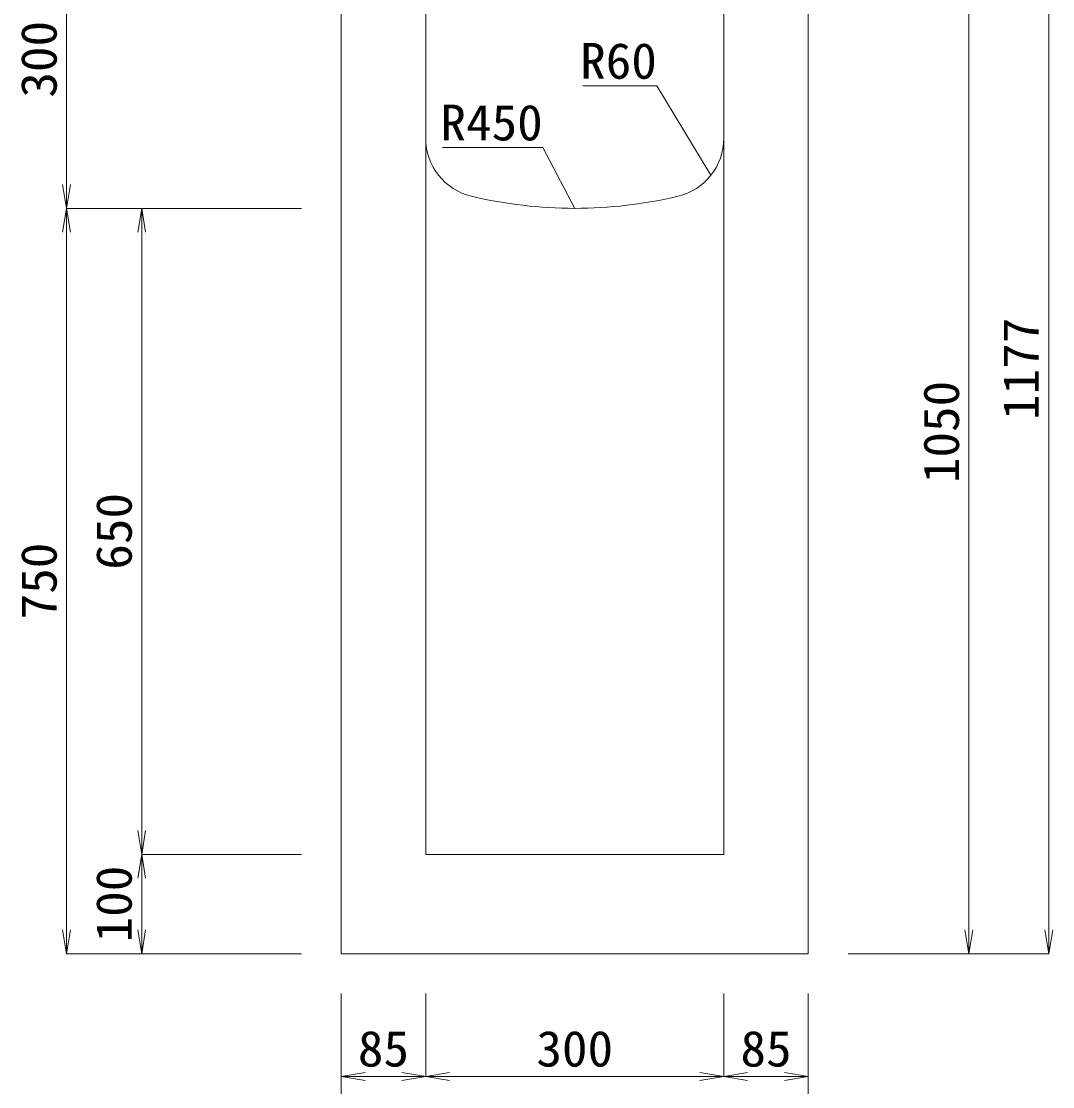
# Model space of a CAD drawing. Units: millimetres at full size. Extents: x -734 to 58102, y 49499 to 87169.
# Drawn here: x 9753 to 10790, y 65039 to 66111 of the extents above; entities that cross this region are included whole.
import ezdxf
from ezdxf.enums import TextEntityAlignment as Align

# ---------------------------------------------------------------- set-up
doc = ezdxf.new("R2010")
doc.units = ezdxf.units.MM
doc.header["$LTSCALE"] = 50
for name, color, linetype, lineweight in [('寸法線', 7, 'Continuous', 13), ('引出線', 4, 'Continuous', 13), ('本体', 2, 'Continuous', 20)]:
    doc.layers.add(name, color=color, linetype=linetype, lineweight=lineweight)
doc.styles.add('ＭＳ 明朝', font='')
doc.styles.get('ＭＳ 明朝').set_extended_font_data('MS Mincho')

# ---------------------------------------------------------------- blocks, each defined once
blk = doc.blocks.new('open_arrow')
at = {"color": 0, "linetype": 'Continuous', "lineweight": -2}
blk.add_lwpolyline([(7.5, 1.25), (0, 0), (7.5, -1.25)], dxfattribs=at)

msp = doc.modelspace()

# ---------------------------------------------------------------- linework, layer by layer
at = {"layer": '寸法線'}
for p, q in [((10786.49, 66349.65), (10786.49, 65172.65)), ((9798.14, 66222.65), (9798.14, 65922.65)), ((10706.23, 66222.65), (10706.23, 65172.65)), ((9798.14, 65922.65), (9798.14, 65172.65)), ((10034.48, 65922.65), (9798.14, 65922.65)), ((10034.48, 65922.65), (9798.14, 65922.65)), ((9873.69, 65272.65), (9873.69, 65922.65)), ((10034.48, 65922.65), (9873.69, 65922.65)), ((10034.48, 65272.65), (9873.69, 65272.65)), ((9873.69, 65172.65), (9873.69, 65272.65)), ((10034.48, 65272.65), (9873.69, 65272.65)), ((10034.48, 65172.65), (9798.14, 65172.65)), ((10034.48, 65172.65), (9873.69, 65172.65)), ((10584.52, 65172.65), (10786.49, 65172.65)), ((10584.52, 65172.65), (10706.23, 65172.65)), ((10074.5, 65132.63), (10074.5, 64970.06)), ((10074.5, 65132.63), (10074.5, 65049.11)), ((10159.5, 65132.63), (10159.5, 65049.11)), ((10159.5, 65132.63), (10159.5, 65049.11)), ((10459.5, 65132.63), (10459.5, 65049.11)), ((10459.5, 65132.63), (10459.5, 65049.11)), ((10544.5, 65132.63), (10544.5, 64970.06)), ((10544.5, 65132.63), (10544.5, 65049.11)), ((10074.5, 65049.11), (10159.5, 65049.11)), ((10159.5, 65049.11), (10459.5, 65049.11)), ((10459.5, 65049.11), (10544.5, 65049.11))]:
    msp.add_line(p, q, dxfattribs=at)
at = {"layer": '引出線'}
for points in [[(10446.57, 65955.96), (10392.16, 66045.86), (10317.49, 66045.86)], [(10309.5, 65922.65), (10277.28, 65983.79), (10176.27, 65983.79)]]:
    msp.add_lwpolyline(points, dxfattribs=at)
at = {"layer": '本体'}
for p, q in [((10074.5, 66222.65), (10074.5, 65172.65)), ((10159.5, 65993.17), (10159.5, 66222.65)), ((10459.5, 65993.17), (10459.5, 66222.65)), ((10544.5, 65172.65), (10544.5, 66222.65)), ((10159.5, 65993.17), (10159.5, 65272.65)), ((10459.5, 65993.17), (10459.5, 65272.65)), ((10159.5, 65272.65), (10459.5, 65272.65)), ((10074.5, 65172.65), (10544.5, 65172.65))]:
    msp.add_line(p, q, dxfattribs=at)
for centre, radius, start, end in [((10219.5, 65993.17), 60, 180, 256.65785), ((10399.5, 65993.17), 60, 283.34237, 0), ((10309.5, 66372.65), 450, 256.65777, 283.34225)]:
    msp.add_arc(centre, radius, start, end, dxfattribs=at)

# ---------------------------------------------------------------- block references
at = {"layer": '寸法線', "xscale": 3.2, "yscale": 3.2}
for p, rotation in [((9798.14, 65922.65), 90), ((9798.14, 65922.65), 270), ((9873.69, 65922.65), 270), ((9873.69, 65272.65), 90), ((9873.69, 65272.65), 270), ((9798.14, 65172.65), 90), ((9873.69, 65172.65), 90), ((10706.23, 65172.65), 90), ((10786.49, 65172.65), 90), ((10159.5, 65049.11), 180), ((10459.5, 65049.11), 180), ((10544.5, 65049.11), 180)]:
    msp.add_blockref('open_arrow', p, dxfattribs=dict(at, rotation=rotation))
for p in [(10074.5, 65049.11), (10159.5, 65049.11), (10459.5, 65049.11)]:
    msp.add_blockref('open_arrow', p, dxfattribs=at)
at = {"layer": '引出線', "xscale": 0.0533, "yscale": 0.0533}
for p, rotation in [((10446.57, 65955.96), 121.2), ((10309.5, 65922.65), 117.8)]:
    msp.add_blockref('open_arrow', p, dxfattribs=dict(at, rotation=rotation))

# ---------------------------------------------------------------- texts
at = {"layer": '寸法線', "style": 'ＭＳ 明朝', "width": 1.05}
for s, p in [('300', (9770.12, 66072.65)), ('1177', (10758.47, 65761.15)), ('1050', (10678.21, 65697.65)), ('650', (9845.67, 65597.65)), ('750', (9770.12, 65547.65)), ('100', (9845.67, 65222.65))]:
    msp.add_text(s, height=36.03, rotation=90, dxfattribs=at).set_placement(p, align=Align.MIDDLE_CENTER)
for s, p in [('85', (10117, 65077.13)), ('300', (10309.5, 65077.13)), ('85', (10502, 65077.13))]:
    msp.add_text(s, height=36.03, dxfattribs=at).set_placement(p, align=Align.MIDDLE_CENTER)
at = {"layer": '引出線', "style": 'ＭＳ 明朝', "width": 1.05}
for s, p in [('R60', (10392.16, 66089.06)), ('R450', (10277.28, 66026.99))]:
    msp.add_text(s, height=36.03, dxfattribs=at).set_placement(p, align=Align.TOP_RIGHT)

doc.saveas('drawing.dxf')
